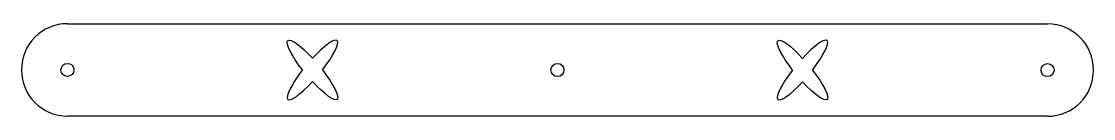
# Model space of a CAD drawing. Header units: millimetres. Extents: x 47 to 327, y -266 to -242.
import ezdxf

# ---------------------------------------------------------------- set-up
doc = ezdxf.new("R2010")
doc.units = ezdxf.units.MM
doc.header["$MEASUREMENT"] = 0

msp = doc.modelspace()

# ---------------------------------------------------------------- linework, layer by layer
at = {"linetype": 'Continuous'}
for p, q in [((59.45, -242.12), (315.2, -242.16)), ((315.2, -266.16), (59.45, -266.12))]:
    msp.add_line(p, q, dxfattribs=at)
for centre in [(59.45, -254.12), (187.32, -254.14), (315.2, -254.16)]:
    msp.add_circle(centre, 1.7, dxfattribs=at)
for centre, start, end in [((59.45, -254.12), 90, 270), ((315.2, -254.16), 270, 90)]:
    msp.add_arc(centre, 12, start, end, dxfattribs=at)
at = {"linetype": 'Continuous', "extrusion": (0, 0, -1)}
for centre, major_axis, start_param, end_param in [((123.39, -254.13), (6.44, -7.65), 1.73781, 4.479426), ((251.26, -254.15), (6.42, -7.67), 8.019788, 10.760946), ((123.39, -254.13), (6.44, -7.65), 4.879402, 7.621019), ((251.26, -254.15), (6.42, -7.67), 4.878195, 7.619354)]:
    msp.add_ellipse(centre, major_axis=major_axis, ratio=0.2, start_param=start_param, end_param=end_param, dxfattribs=at)
at = {"linetype": 'Continuous'}
for centre, major_axis, start_param, end_param in [((123.39, -254.13), (6.44, 7.65), 4.879402, 7.621019), ((251.26, -254.15), (6.42, 7.67), 4.878195, 7.619354), ((123.39, -254.13), (6.44, 7.65), 1.73781, 4.479426), ((251.26, -254.15), (6.42, 7.67), 1.736603, 4.477761)]:
    msp.add_ellipse(centre, major_axis=major_axis, ratio=0.2, start_param=start_param, end_param=end_param, dxfattribs=at)

doc.saveas('drawing.dxf')
